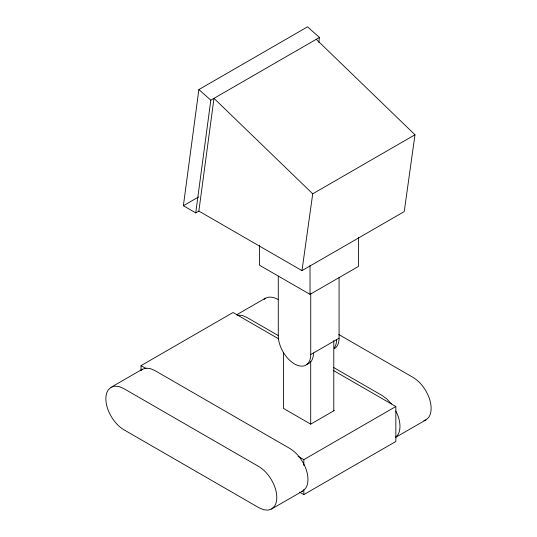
<?xml version="1.0" encoding="UTF-8"?>
<svg xmlns="http://www.w3.org/2000/svg" width="537" height="537" viewBox="0 0 537 537"><rect width="100%" height="100%" fill="white"/><g stroke="black" fill="none" stroke-linecap="round" stroke-linejoin="round"><path stroke-width="0.81" d="M198.858 211.088L301.982 270.628L312.722 193.817L213.981 98.345L198.858 211.088L195.75 212.88L183.379 205.738L198.871 89.572L307.513 26.85L319.468 37.449L318.797 42.423M195.75 212.88L210.819 100.171L319.468 37.449M316.246 39.308L414.98 134.78L404.24 211.585L301.982 270.628M111.092 387.278L108.266 389.902A25.179 14.539 60 0 0 108.266 410.463C111.448 418.148 116.549 425.203 123.685 429.647L258.988 507.767L263.6 509.727L267.896 510.15L271.581 509.009L302.74 491.026L305.566 488.401A25.179 14.539 60 0 0 305.566 467.841C302.385 460.155 297.283 453.1 290.148 448.657L154.844 370.537L150.232 368.577L145.936 368.154L142.251 369.295L111.092 387.278L114.784 386.143L119.073 386.566L123.685 388.526L258.988 466.646C266.13 471.09 271.225 478.145 274.407 485.831A25.179 14.539 60 0 1 274.407 506.384L271.581 509.009M141.406 370.074L142.251 369.295M264.157 299.357C267.862 295.612 273.897 297.183 278.012 299.431M395.816 436.91L397.575 435.279A25.179 14.539 60 0 0 397.575 414.718L395.816 411.047M395.474 437.48L425.908 419.914L428.734 417.289A25.179 14.539 60 0 0 428.734 396.729C425.552 389.043 420.451 381.988 413.315 377.545L338.787 334.517M183.379 205.738L198.583 196.958M312.722 193.817L414.98 134.78M141.023 370.631L141.023 365.637L233.031 312.514L278.616 338.834M236.434 314.917L265.419 298.183M259.478 245.295L259.478 265.204L310.024 294.383L358.401 266.453L358.401 237.421M278.28 276.112L278.28 335.84A22.943 13.244 60 0 0 294.504 363.938A22.943 13.244 60 0 0 310.728 354.574L339.075 338.209L339.075 277.649M283.442 352.359L283.442 408.402L310.701 424.143L334.363 410.476M298.048 456.296L303.835 459.638L395.85 406.516L395.85 441.481L303.835 494.604L299.498 492.093M237.582 315.145L242.241 315.461L246.852 317.421L278.69 335.8M423.915 420.531L425.908 419.914M301.411 491.436L302.74 491.026M333.678 367.55L382.156 395.534L386.768 398.897L391.426 403.965M333.618 370.59L395.85 406.516M141.023 365.637L146.084 368.563M198.871 89.572L210.819 100.171M333.779 340.559L333.779 410.818M310.728 293.182L310.728 354.574M310.701 361.408L310.701 424.143M310.024 265.352L310.024 294.383M303.835 459.638L303.835 465.465M303.835 489.61L303.835 494.604M339.075 338.209A22.943 13.244 60 0 1 334.323 348.714M336.565 339.659A22.943 13.244 60 0 1 334.39 347.768M313.487 352.984A22.943 13.244 60 0 1 306.795 364.274"/></g></svg>
